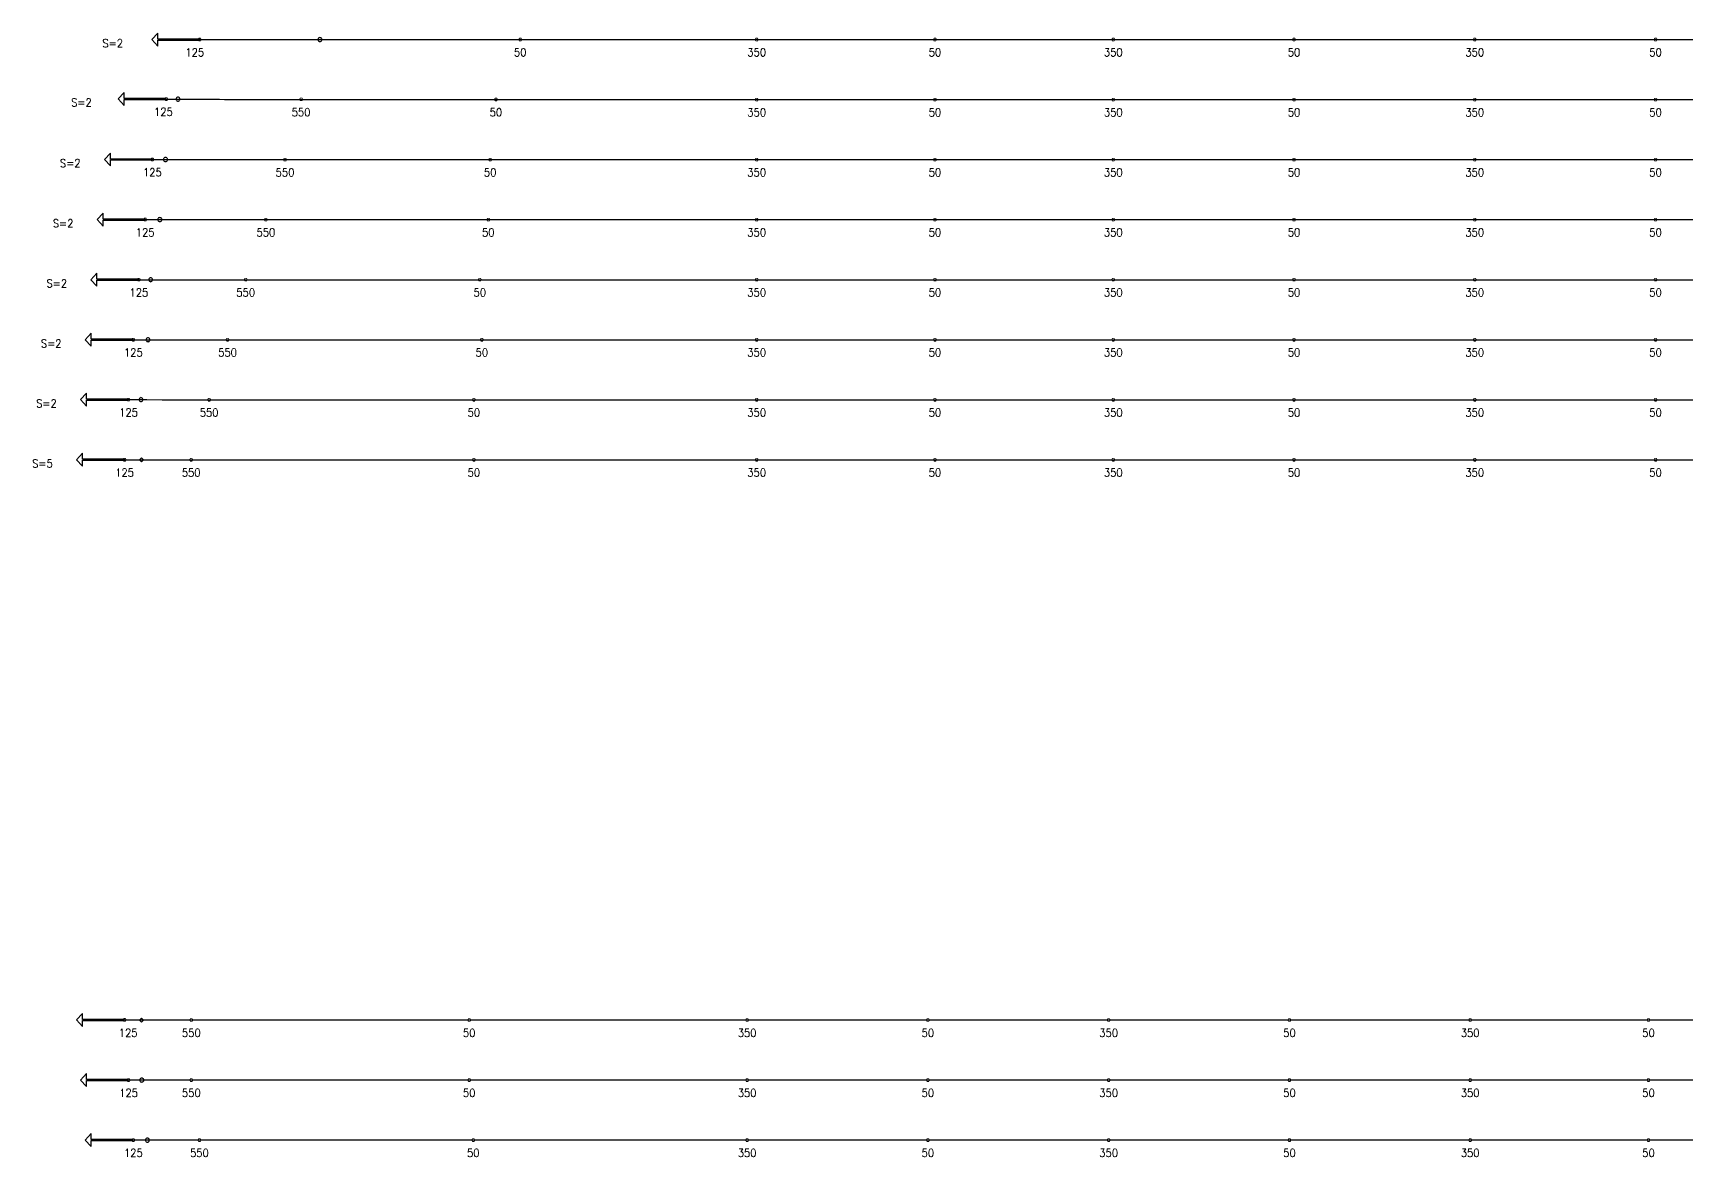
# Model space of a CAD drawing. Header units: millimetres. Extents: x -179076 to 505271, y -18667 to 119516.
# Drawn here: x 286056 to 327387, y 47580 to 75663 of the extents above; entities that cross this region are included whole.
import ezdxf

# ---------------------------------------------------------------- set-up
doc = ezdxf.new("R2010")
doc.units = ezdxf.units.MM
doc.layers.add('Current_plane_Tendon', color=7, linetype='Continuous', true_color=0xab0000)
doc.styles.get("Standard").update_dxf_attribs({"font": 'arial.ttf'})

# ---------------------------------------------------------------- blocks, each defined once
blk = doc.blocks.new('1111234')
at = {"layer": 'Current_plane_Tendon', "color": 14, "linetype": 'Continuous', "true_color": 0xab0000}
for points, elevation in [([(414916, 334316), (413866, 334316), (413866, 334466), (413716, 334304), (413866, 334142), (413866, 334292), (414916, 334292)], 64), ([(417971, 334304), (417968, 334319), (417961, 334333), (417950, 334344), (417936, 334351), (417921, 334354), (417905, 334351), (417891, 334344), (417880, 334333), (417873, 334319), (417871, 334304), (417873, 334288), (417880, 334274), (417891, 334263), (417905, 334256), (417921, 334254), (417936, 334256), (417950, 334263), (417961, 334274), (417968, 334288), (417971, 334304)], 180), ([(414081, 332829), (413031, 332834), (413032, 332984), (412881, 332823), (413030, 332660), (413031, 332810), (414081, 332805)], 62), ([(414425, 332816), (414422, 332831), (414415, 332845), (414404, 332856), (414390, 332863), (414375, 332866), (414359, 332863), (414345, 332856), (414334, 332845), (414327, 332831), (414325, 332816), (414327, 332800), (414334, 332786), (414345, 332775), (414359, 332768), (414375, 332766), (414390, 332768), (414404, 332775), (414415, 332786), (414422, 332800), (414425, 332816)], 180), ([(413733, 331319), (412683, 331319), (412683, 331469), (412533, 331307), (412683, 331145), (412683, 331295), (413733, 331295)], 59), ([(414112, 331307), (414109, 331322), (414102, 331336), (414091, 331347), (414077, 331354), (414062, 331357), (414046, 331354), (414032, 331347), (414021, 331336), (414014, 331322), (414012, 331307), (414014, 331291), (414021, 331277), (414032, 331266), (414046, 331259), (414062, 331257), (414077, 331259), (414091, 331266), (414102, 331277), (414109, 331291), (414112, 331307)], 180), ([(413554, 329818), (412504, 329818), (412504, 329968), (412354, 329806), (412504, 329644), (412504, 329794), (413554, 329794)], 58), ([(413970, 329806), (413967, 329821), (413960, 329835), (413949, 329846), (413935, 329853), (413920, 329856), (413904, 329853), (413890, 329846), (413879, 329835), (413872, 329821), (413870, 329806), (413872, 329790), (413879, 329776), (413890, 329765), (413904, 329758), (413920, 329756), (413935, 329758), (413949, 329765), (413960, 329776), (413967, 329790), (413970, 329806)], 180), ([(413396, 328316), (412346, 328316), (412346, 328466), (412196, 328304), (412346, 328142), (412346, 328292), (413396, 328292)], 59), ([(413741, 328304), (413739, 328320), (413732, 328334), (413721, 328345), (413707, 328352), (413691, 328354), (413676, 328352), (413662, 328345), (413651, 328334), (413644, 328320), (413641, 328304), (413644, 328289), (413651, 328275), (413662, 328264), (413676, 328257), (413691, 328254), (413707, 328257), (413721, 328264), (413732, 328275), (413739, 328289), (413741, 328304)], 180), ([(413257, 326816), (412207, 326816), (412207, 326966), (412057, 326804), (412207, 326642), (412207, 326792), (413257, 326792)], 58), ([(413674, 326804), (413671, 326819), (413664, 326833), (413653, 326844), (413639, 326851), (413624, 326854), (413608, 326851), (413594, 326844), (413583, 326833), (413576, 326819), (413574, 326804), (413576, 326788), (413583, 326774), (413594, 326763), (413608, 326756), (413624, 326754), (413639, 326756), (413653, 326763), (413664, 326774), (413671, 326788), (413674, 326804)], 180), ([(413138, 325318), (412088, 325318), (412088, 325468), (411938, 325306), (412088, 325144), (412088, 325294), (413138, 325294)], 57), ([(413499, 325306), (413496, 325321), (413489, 325335), (413478, 325346), (413464, 325353), (413449, 325356), (413433, 325353), (413419, 325346), (413408, 325335), (413401, 325321), (413399, 325306), (413401, 325290), (413408, 325276), (413419, 325265), (413433, 325258), (413449, 325256), (413464, 325258), (413478, 325265), (413489, 325276), (413496, 325290), (413499, 325306)], 180), ([(413038, 323815), (411988, 323815), (411988, 323965), (411838, 323803), (411988, 323641), (411988, 323791), (413038, 323791)], 180), ([(413509, 323803), (413459, 323853), (413409, 323803), (413459, 323753), (413509, 323803)], 180), ([(413038, 309819), (411988, 309819), (411988, 309969), (411838, 309807), (411988, 309645), (411988, 309795), (413038, 309795)], 180), ([(413510, 309804), (413460, 309854), (413410, 309804), (413460, 309754), (413510, 309804)], 180), ([(413138, 308315), (412088, 308315), (412088, 308465), (411938, 308303), (412088, 308141), (412088, 308291), (413138, 308291)], 57), ([(413519, 308303), (413517, 308319), (413509, 308332), (413498, 308344), (413484, 308351), (413469, 308353), (413454, 308351), (413440, 308344), (413429, 308332), (413421, 308319), (413419, 308303), (413421, 308288), (413429, 308274), (413440, 308263), (413454, 308256), (413469, 308253), (413484, 308256), (413498, 308263), (413509, 308274), (413517, 308288), (413519, 308303)], 182), ([(413257, 306816), (412207, 306816), (412207, 306966), (412057, 306804), (412207, 306642), (412207, 306792), (413257, 306792)], 58), ([(413659, 306804), (413657, 306819), (413650, 306833), (413639, 306844), (413625, 306851), (413609, 306854), (413594, 306851), (413580, 306844), (413569, 306833), (413562, 306819), (413559, 306804), (413562, 306788), (413569, 306774), (413580, 306763), (413594, 306756), (413609, 306754), (413625, 306756), (413639, 306763), (413650, 306774), (413657, 306788), (413659, 306804)], 183)]:
    blk.add_lwpolyline(points, close=True, dxfattribs=dict(at, elevation=elevation))
for points, elevation in [([(414956, 334304, 20, 20, 0), (414936, 334339, 20, 20, 0), (414896, 334339, 20, 20, 0), (414876, 334304, 20, 20, 0), (414896, 334270, 20, 20, 0), (414936, 334270, 20, 20, 0)], 64), ([(422966, 334304, 20, 20, 0), (422946, 334338, 20, 20, 0), (422906, 334338, 20, 20, 0), (422886, 334304, 20, 20, 0), (422906, 334269, 20, 20, 0), (422946, 334269, 20, 20, 0)], -20), ([(428876, 334304, 20, 20, 0), (428856, 334338, 20, 20, 0), (428816, 334338, 20, 20, 0), (428796, 334304, 20, 20, 0), (428816, 334269, 20, 20, 0), (428856, 334269, 20, 20, 0)], 130), ([(433331, 334304, 20, 20, 0), (433311, 334338, 20, 20, 0), (433271, 334338, 20, 20, 0), (433251, 334304, 20, 20, 0), (433271, 334269, 20, 20, 0), (433311, 334269, 20, 20, 0)], -20), ([(437787, 334304, 20, 20, 0), (437767, 334338, 20, 20, 0), (437727, 334338, 20, 20, 0), (437707, 334304, 20, 20, 0), (437727, 334269, 20, 20, 0), (437767, 334269, 20, 20, 0)], 130), ([(442304, 334304, 20, 20, 0), (442284, 334338, 20, 20, 0), (442244, 334338, 20, 20, 0), (442224, 334304, 20, 20, 0), (442244, 334269, 20, 20, 0), (442284, 334269, 20, 20, 0)], -20), ([(446822, 334304, 20, 20, 0), (446802, 334338, 20, 20, 0), (446762, 334338, 20, 20, 0), (446742, 334304, 20, 20, 0), (446762, 334269, 20, 20, 0), (446802, 334269, 20, 20, 0)], 130), ([(451340, 334304, 20, 20, 0), (451320, 334338, 20, 20, 0), (451280, 334338, 20, 20, 0), (451260, 334304, 20, 20, 0), (451280, 334269, 20, 20, 0), (451320, 334269, 20, 20, 0)], -20), ([(414121, 332817, 20, 20, 0), (414101, 332852, 20, 20, 0), (414061, 332852, 20, 20, 0), (414041, 332817, 20, 20, 0), (414061, 332782, 20, 20, 0), (414101, 332782, 20, 20, 0)], 62), ([(417491, 332809, 20, 20, 0), (417471, 332844, 20, 20, 0), (417431, 332844, 20, 20, 0), (417411, 332809, 20, 20, 0), (417431, 332775, 20, 20, 0), (417471, 332775, 20, 20, 0)], 130), ([(422360, 332806, 20, 20, 0), (422340, 332841, 20, 20, 0), (422300, 332841, 20, 20, 0), (422280, 332806, 20, 20, 0), (422300, 332772, 20, 20, 0), (422340, 332772, 20, 20, 0)], -20), ([(428876, 332804, 20, 20, 0), (428856, 332838, 20, 20, 0), (428816, 332838, 20, 20, 0), (428796, 332804, 20, 20, 0), (428816, 332769, 20, 20, 0), (428856, 332769, 20, 20, 0)], 130), ([(433331, 332804, 20, 20, 0), (433311, 332838, 20, 20, 0), (433271, 332838, 20, 20, 0), (433251, 332804, 20, 20, 0), (433271, 332769, 20, 20, 0), (433311, 332769, 20, 20, 0)], -20), ([(437787, 332804, 20, 20, 0), (437767, 332838, 20, 20, 0), (437727, 332838, 20, 20, 0), (437707, 332804, 20, 20, 0), (437727, 332769, 20, 20, 0), (437767, 332769, 20, 20, 0)], 130), ([(442304, 332804, 20, 20, 0), (442284, 332838, 20, 20, 0), (442244, 332838, 20, 20, 0), (442224, 332804, 20, 20, 0), (442244, 332769, 20, 20, 0), (442284, 332769, 20, 20, 0)], -20), ([(446822, 332804, 20, 20, 0), (446802, 332838, 20, 20, 0), (446762, 332838, 20, 20, 0), (446742, 332804, 20, 20, 0), (446762, 332769, 20, 20, 0), (446802, 332769, 20, 20, 0)], 130), ([(451340, 332804, 20, 20, 0), (451320, 332838, 20, 20, 0), (451280, 332838, 20, 20, 0), (451260, 332804, 20, 20, 0), (451280, 332769, 20, 20, 0), (451320, 332769, 20, 20, 0)], -20), ([(413773, 331307, 20, 20, 0), (413753, 331341, 20, 20, 0), (413713, 331341, 20, 20, 0), (413693, 331307, 20, 20, 0), (413713, 331272, 20, 20, 0), (413753, 331272, 20, 20, 0)], 59), ([(417088, 331304, 20, 20, 0), (417068, 331338, 20, 20, 0), (417028, 331338, 20, 20, 0), (417008, 331304, 20, 20, 0), (417028, 331269, 20, 20, 0), (417068, 331269, 20, 20, 0)], 130), ([(422215, 331304, 20, 20, 0), (422195, 331338, 20, 20, 0), (422155, 331338, 20, 20, 0), (422135, 331304, 20, 20, 0), (422155, 331269, 20, 20, 0), (422195, 331269, 20, 20, 0)], -20), ([(428876, 331304, 20, 20, 0), (428856, 331338, 20, 20, 0), (428816, 331338, 20, 20, 0), (428796, 331304, 20, 20, 0), (428816, 331269, 20, 20, 0), (428856, 331269, 20, 20, 0)], 130), ([(433331, 331304, 20, 20, 0), (433311, 331338, 20, 20, 0), (433271, 331338, 20, 20, 0), (433251, 331304, 20, 20, 0), (433271, 331269, 20, 20, 0), (433311, 331269, 20, 20, 0)], -20), ([(437787, 331304, 20, 20, 0), (437767, 331338, 20, 20, 0), (437727, 331338, 20, 20, 0), (437707, 331304, 20, 20, 0), (437727, 331269, 20, 20, 0), (437767, 331269, 20, 20, 0)], 130), ([(442304, 331304, 20, 20, 0), (442284, 331338, 20, 20, 0), (442244, 331338, 20, 20, 0), (442224, 331304, 20, 20, 0), (442244, 331269, 20, 20, 0), (442284, 331269, 20, 20, 0)], -20), ([(446822, 331304, 20, 20, 0), (446802, 331338, 20, 20, 0), (446762, 331338, 20, 20, 0), (446742, 331304, 20, 20, 0), (446762, 331269, 20, 20, 0), (446802, 331269, 20, 20, 0)], 130), ([(451340, 331304, 20, 20, 0), (451320, 331338, 20, 20, 0), (451280, 331338, 20, 20, 0), (451260, 331304, 20, 20, 0), (451280, 331269, 20, 20, 0), (451320, 331269, 20, 20, 0)], -20), ([(413594, 329806, 20, 20, 0), (413574, 329840, 20, 20, 0), (413534, 329840, 20, 20, 0), (413514, 329806, 20, 20, 0), (413534, 329771, 20, 20, 0), (413574, 329771, 20, 20, 0)], 58), ([(416610, 329804, 20, 20, 0), (416590, 329838, 20, 20, 0), (416550, 329838, 20, 20, 0), (416530, 329804, 20, 20, 0), (416550, 329769, 20, 20, 0), (416590, 329769, 20, 20, 0)], 130), ([(422169, 329804, 20, 20, 0), (422149, 329838, 20, 20, 0), (422109, 329838, 20, 20, 0), (422089, 329804, 20, 20, 0), (422109, 329769, 20, 20, 0), (422149, 329769, 20, 20, 0)], -20), ([(428876, 329804, 20, 20, 0), (428856, 329838, 20, 20, 0), (428816, 329838, 20, 20, 0), (428796, 329804, 20, 20, 0), (428816, 329769, 20, 20, 0), (428856, 329769, 20, 20, 0)], 130), ([(433331, 329804, 20, 20, 0), (433311, 329838, 20, 20, 0), (433271, 329838, 20, 20, 0), (433251, 329804, 20, 20, 0), (433271, 329769, 20, 20, 0), (433311, 329769, 20, 20, 0)], -20), ([(437787, 329804, 20, 20, 0), (437767, 329838, 20, 20, 0), (437727, 329838, 20, 20, 0), (437707, 329804, 20, 20, 0), (437727, 329769, 20, 20, 0), (437767, 329769, 20, 20, 0)], 130), ([(442304, 329804, 20, 20, 0), (442284, 329838, 20, 20, 0), (442244, 329838, 20, 20, 0), (442224, 329804, 20, 20, 0), (442244, 329769, 20, 20, 0), (442284, 329769, 20, 20, 0)], -20), ([(446822, 329804, 20, 20, 0), (446802, 329838, 20, 20, 0), (446762, 329838, 20, 20, 0), (446742, 329804, 20, 20, 0), (446762, 329769, 20, 20, 0), (446802, 329769, 20, 20, 0)], 130), ([(451340, 329804, 20, 20, 0), (451320, 329838, 20, 20, 0), (451280, 329838, 20, 20, 0), (451260, 329804, 20, 20, 0), (451280, 329769, 20, 20, 0), (451320, 329769, 20, 20, 0)], -20), ([(413436, 328304, 20, 20, 0), (413416, 328339, 20, 20, 0), (413376, 328339, 20, 20, 0), (413356, 328304, 20, 20, 0), (413376, 328270, 20, 20, 0), (413416, 328270, 20, 20, 0)], 59), ([(416106, 328304, 20, 20, 0), (416086, 328338, 20, 20, 0), (416046, 328338, 20, 20, 0), (416026, 328304, 20, 20, 0), (416046, 328269, 20, 20, 0), (416086, 328269, 20, 20, 0)], 130), ([(421955, 328304, 20, 20, 0), (421935, 328338, 20, 20, 0), (421895, 328338, 20, 20, 0), (421875, 328304, 20, 20, 0), (421895, 328269, 20, 20, 0), (421935, 328269, 20, 20, 0)], -20), ([(428876, 328304, 20, 20, 0), (428856, 328338, 20, 20, 0), (428816, 328338, 20, 20, 0), (428796, 328304, 20, 20, 0), (428816, 328269, 20, 20, 0), (428856, 328269, 20, 20, 0)], 130), ([(433331, 328304, 20, 20, 0), (433311, 328338, 20, 20, 0), (433271, 328338, 20, 20, 0), (433251, 328304, 20, 20, 0), (433271, 328269, 20, 20, 0), (433311, 328269, 20, 20, 0)], -20), ([(437787, 328304, 20, 20, 0), (437767, 328338, 20, 20, 0), (437727, 328338, 20, 20, 0), (437707, 328304, 20, 20, 0), (437727, 328269, 20, 20, 0), (437767, 328269, 20, 20, 0)], 130), ([(442304, 328304, 20, 20, 0), (442284, 328338, 20, 20, 0), (442244, 328338, 20, 20, 0), (442224, 328304, 20, 20, 0), (442244, 328269, 20, 20, 0), (442284, 328269, 20, 20, 0)], -20), ([(446822, 328304, 20, 20, 0), (446802, 328338, 20, 20, 0), (446762, 328338, 20, 20, 0), (446742, 328304, 20, 20, 0), (446762, 328269, 20, 20, 0), (446802, 328269, 20, 20, 0)], 130), ([(451340, 328304, 20, 20, 0), (451320, 328338, 20, 20, 0), (451280, 328338, 20, 20, 0), (451260, 328304, 20, 20, 0), (451280, 328269, 20, 20, 0), (451320, 328269, 20, 20, 0)], -20), ([(413297, 326804, 20, 20, 0), (413277, 326838, 20, 20, 0), (413237, 326838, 20, 20, 0), (413217, 326804, 20, 20, 0), (413237, 326769, 20, 20, 0), (413277, 326769, 20, 20, 0)], 58), ([(415652, 326804, 20, 20, 0), (415632, 326838, 20, 20, 0), (415592, 326838, 20, 20, 0), (415572, 326804, 20, 20, 0), (415592, 326769, 20, 20, 0), (415632, 326769, 20, 20, 0)], 130), ([(422007, 326804, 20, 20, 0), (421987, 326838, 20, 20, 0), (421947, 326838, 20, 20, 0), (421927, 326804, 20, 20, 0), (421947, 326769, 20, 20, 0), (421987, 326769, 20, 20, 0)], -20), ([(428876, 326804, 20, 20, 0), (428856, 326838, 20, 20, 0), (428816, 326838, 20, 20, 0), (428796, 326804, 20, 20, 0), (428816, 326769, 20, 20, 0), (428856, 326769, 20, 20, 0)], 130), ([(433331, 326804, 20, 20, 0), (433311, 326838, 20, 20, 0), (433271, 326838, 20, 20, 0), (433251, 326804, 20, 20, 0), (433271, 326769, 20, 20, 0), (433311, 326769, 20, 20, 0)], -20), ([(437787, 326804, 20, 20, 0), (437767, 326838, 20, 20, 0), (437727, 326838, 20, 20, 0), (437707, 326804, 20, 20, 0), (437727, 326769, 20, 20, 0), (437767, 326769, 20, 20, 0)], 130), ([(442304, 326804, 20, 20, 0), (442284, 326838, 20, 20, 0), (442244, 326838, 20, 20, 0), (442224, 326804, 20, 20, 0), (442244, 326769, 20, 20, 0), (442284, 326769, 20, 20, 0)], -20), ([(446822, 326804, 20, 20, 0), (446802, 326838, 20, 20, 0), (446762, 326838, 20, 20, 0), (446742, 326804, 20, 20, 0), (446762, 326769, 20, 20, 0), (446802, 326769, 20, 20, 0)], 130), ([(451340, 326804, 20, 20, 0), (451320, 326838, 20, 20, 0), (451280, 326838, 20, 20, 0), (451260, 326804, 20, 20, 0), (451280, 326769, 20, 20, 0), (451320, 326769, 20, 20, 0)], -20), ([(413178, 325306, 20, 20, 0), (413158, 325340, 20, 20, 0), (413118, 325340, 20, 20, 0), (413098, 325306, 20, 20, 0), (413118, 325271, 20, 20, 0), (413158, 325271, 20, 20, 0)], 57), ([(415192, 325304, 20, 20, 0), (415172, 325338, 20, 20, 0), (415132, 325338, 20, 20, 0), (415112, 325304, 20, 20, 0), (415132, 325269, 20, 20, 0), (415172, 325269, 20, 20, 0)], 130), ([(421809, 325304, 20, 20, 0), (421789, 325338, 20, 20, 0), (421749, 325338, 20, 20, 0), (421729, 325304, 20, 20, 0), (421749, 325269, 20, 20, 0), (421789, 325269, 20, 20, 0)], -20), ([(428876, 325304, 20, 20, 0), (428856, 325338, 20, 20, 0), (428816, 325338, 20, 20, 0), (428796, 325304, 20, 20, 0), (428816, 325269, 20, 20, 0), (428856, 325269, 20, 20, 0)], 130), ([(433331, 325304, 20, 20, 0), (433311, 325338, 20, 20, 0), (433271, 325338, 20, 20, 0), (433251, 325304, 20, 20, 0), (433271, 325269, 20, 20, 0), (433311, 325269, 20, 20, 0)], -20), ([(437787, 325304, 20, 20, 0), (437767, 325338, 20, 20, 0), (437727, 325338, 20, 20, 0), (437707, 325304, 20, 20, 0), (437727, 325269, 20, 20, 0), (437767, 325269, 20, 20, 0)], 130), ([(442304, 325304, 20, 20, 0), (442284, 325338, 20, 20, 0), (442244, 325338, 20, 20, 0), (442224, 325304, 20, 20, 0), (442244, 325269, 20, 20, 0), (442284, 325269, 20, 20, 0)], -20), ([(446822, 325304, 20, 20, 0), (446802, 325338, 20, 20, 0), (446762, 325338, 20, 20, 0), (446742, 325304, 20, 20, 0), (446762, 325269, 20, 20, 0), (446802, 325269, 20, 20, 0)], 130), ([(451340, 325304, 20, 20, 0), (451320, 325338, 20, 20, 0), (451280, 325338, 20, 20, 0), (451260, 325304, 20, 20, 0), (451280, 325269, 20, 20, 0), (451320, 325269, 20, 20, 0)], -20), ([(413078, 323803, 20, 20, 0), (413058, 323838, 20, 20, 0), (413018, 323838, 20, 20, 0), (412998, 323803, 20, 20, 0), (413018, 323768, 20, 20, 0), (413058, 323768, 20, 20, 0)], 180), ([(414743, 323804, 20, 20, 0), (414723, 323838, 20, 20, 0), (414683, 323838, 20, 20, 0), (414663, 323804, 20, 20, 0), (414683, 323769, 20, 20, 0), (414723, 323769, 20, 20, 0)], 130), ([(421809, 323804, 20, 20, 0), (421789, 323838, 20, 20, 0), (421749, 323838, 20, 20, 0), (421729, 323804, 20, 20, 0), (421749, 323769, 20, 20, 0), (421789, 323769, 20, 20, 0)], -170), ([(428876, 323804, 20, 20, 0), (428856, 323838, 20, 20, 0), (428816, 323838, 20, 20, 0), (428796, 323804, 20, 20, 0), (428816, 323769, 20, 20, 0), (428856, 323769, 20, 20, 0)], 130), ([(433331, 323804, 20, 20, 0), (433311, 323838, 20, 20, 0), (433271, 323838, 20, 20, 0), (433251, 323804, 20, 20, 0), (433271, 323769, 20, 20, 0), (433311, 323769, 20, 20, 0)], -170), ([(437787, 323804, 20, 20, 0), (437767, 323838, 20, 20, 0), (437727, 323838, 20, 20, 0), (437707, 323804, 20, 20, 0), (437727, 323769, 20, 20, 0), (437767, 323769, 20, 20, 0)], 130), ([(442304, 323804, 20, 20, 0), (442284, 323838, 20, 20, 0), (442244, 323838, 20, 20, 0), (442224, 323804, 20, 20, 0), (442244, 323769, 20, 20, 0), (442284, 323769, 20, 20, 0)], -170), ([(446822, 323804, 20, 20, 0), (446802, 323838, 20, 20, 0), (446762, 323838, 20, 20, 0), (446742, 323804, 20, 20, 0), (446762, 323769, 20, 20, 0), (446802, 323769, 20, 20, 0)], 130), ([(451340, 323804, 20, 20, 0), (451320, 323838, 20, 20, 0), (451280, 323838, 20, 20, 0), (451260, 323804, 20, 20, 0), (451280, 323769, 20, 20, 0), (451320, 323769, 20, 20, 0)], -170), ([(413078, 309807, 20, 20, 0), (413058, 309841, 20, 20, 0), (413018, 309841, 20, 20, 0), (412998, 309807, 20, 20, 0), (413018, 309772, 20, 20, 0), (413058, 309772, 20, 20, 0)], 180), ([(414746, 309803, 20, 20, 0), (414726, 309838, 20, 20, 0), (414686, 309838, 20, 20, 0), (414666, 309803, 20, 20, 0), (414686, 309769, 20, 20, 0), (414726, 309769, 20, 20, 0)], 130), ([(421692, 309803, 20, 20, 0), (421672, 309838, 20, 20, 0), (421632, 309838, 20, 20, 0), (421612, 309803, 20, 20, 0), (421632, 309769, 20, 20, 0), (421672, 309769, 20, 20, 0)], -170), ([(428637, 309803, 20, 20, 0), (428617, 309838, 20, 20, 0), (428577, 309838, 20, 20, 0), (428557, 309803, 20, 20, 0), (428577, 309769, 20, 20, 0), (428617, 309769, 20, 20, 0)], 130), ([(433155, 309803, 20, 20, 0), (433135, 309838, 20, 20, 0), (433095, 309838, 20, 20, 0), (433075, 309803, 20, 20, 0), (433095, 309769, 20, 20, 0), (433135, 309769, 20, 20, 0)], -170), ([(437672, 309803, 20, 20, 0), (437652, 309838, 20, 20, 0), (437612, 309838, 20, 20, 0), (437592, 309803, 20, 20, 0), (437612, 309769, 20, 20, 0), (437652, 309769, 20, 20, 0)], 130), ([(442190, 309803, 20, 20, 0), (442170, 309838, 20, 20, 0), (442130, 309838, 20, 20, 0), (442110, 309803, 20, 20, 0), (442130, 309769, 20, 20, 0), (442170, 309769, 20, 20, 0)], -170), ([(446707, 309803, 20, 20, 0), (446687, 309838, 20, 20, 0), (446647, 309838, 20, 20, 0), (446627, 309803, 20, 20, 0), (446647, 309769, 20, 20, 0), (446687, 309769, 20, 20, 0)], 130), ([(451163, 309803, 20, 20, 0), (451143, 309838, 20, 20, 0), (451103, 309838, 20, 20, 0), (451083, 309803, 20, 20, 0), (451103, 309769, 20, 20, 0), (451143, 309769, 20, 20, 0)], -170), ([(413178, 308303, 20, 20, 0), (413158, 308338, 20, 20, 0), (413118, 308338, 20, 20, 0), (413098, 308303, 20, 20, 0), (413118, 308268, 20, 20, 0), (413158, 308268, 20, 20, 0)], 57), ([(414746, 308303, 20, 20, 0), (414726, 308338, 20, 20, 0), (414686, 308338, 20, 20, 0), (414666, 308303, 20, 20, 0), (414686, 308269, 20, 20, 0), (414726, 308269, 20, 20, 0)], 130), ([(421692, 308303, 20, 20, 0), (421672, 308338, 20, 20, 0), (421632, 308338, 20, 20, 0), (421612, 308303, 20, 20, 0), (421632, 308269, 20, 20, 0), (421672, 308269, 20, 20, 0)], -20), ([(428637, 308303, 20, 20, 0), (428617, 308338, 20, 20, 0), (428577, 308338, 20, 20, 0), (428557, 308303, 20, 20, 0), (428577, 308269, 20, 20, 0), (428617, 308269, 20, 20, 0)], 130), ([(433155, 308303, 20, 20, 0), (433135, 308338, 20, 20, 0), (433095, 308338, 20, 20, 0), (433075, 308303, 20, 20, 0), (433095, 308269, 20, 20, 0), (433135, 308269, 20, 20, 0)], -20), ([(437672, 308303, 20, 20, 0), (437652, 308338, 20, 20, 0), (437612, 308338, 20, 20, 0), (437592, 308303, 20, 20, 0), (437612, 308269, 20, 20, 0), (437652, 308269, 20, 20, 0)], 130), ([(442190, 308303, 20, 20, 0), (442170, 308338, 20, 20, 0), (442130, 308338, 20, 20, 0), (442110, 308303, 20, 20, 0), (442130, 308269, 20, 20, 0), (442170, 308269, 20, 20, 0)], -20), ([(446707, 308303, 20, 20, 0), (446687, 308338, 20, 20, 0), (446647, 308338, 20, 20, 0), (446627, 308303, 20, 20, 0), (446647, 308269, 20, 20, 0), (446687, 308269, 20, 20, 0)], 130), ([(451163, 308303, 20, 20, 0), (451143, 308338, 20, 20, 0), (451103, 308338, 20, 20, 0), (451083, 308303, 20, 20, 0), (451103, 308269, 20, 20, 0), (451143, 308269, 20, 20, 0)], -20), ([(413297, 306804, 20, 20, 0), (413277, 306838, 20, 20, 0), (413237, 306838, 20, 20, 0), (413217, 306804, 20, 20, 0), (413237, 306769, 20, 20, 0), (413277, 306769, 20, 20, 0)], 58), ([(414950, 306803, 20, 20, 0), (414930, 306838, 20, 20, 0), (414890, 306838, 20, 20, 0), (414870, 306803, 20, 20, 0), (414890, 306769, 20, 20, 0), (414930, 306769, 20, 20, 0)], 130), ([(421794, 306803, 20, 20, 0), (421774, 306838, 20, 20, 0), (421734, 306838, 20, 20, 0), (421714, 306803, 20, 20, 0), (421734, 306769, 20, 20, 0), (421774, 306769, 20, 20, 0)], -20), ([(428637, 306803, 20, 20, 0), (428617, 306838, 20, 20, 0), (428577, 306838, 20, 20, 0), (428557, 306803, 20, 20, 0), (428577, 306769, 20, 20, 0), (428617, 306769, 20, 20, 0)], 130), ([(433155, 306803, 20, 20, 0), (433135, 306838, 20, 20, 0), (433095, 306838, 20, 20, 0), (433075, 306803, 20, 20, 0), (433095, 306769, 20, 20, 0), (433135, 306769, 20, 20, 0)], -20), ([(437672, 306803, 20, 20, 0), (437652, 306838, 20, 20, 0), (437612, 306838, 20, 20, 0), (437592, 306803, 20, 20, 0), (437612, 306769, 20, 20, 0), (437652, 306769, 20, 20, 0)], 130), ([(442190, 306803, 20, 20, 0), (442170, 306838, 20, 20, 0), (442130, 306838, 20, 20, 0), (442110, 306803, 20, 20, 0), (442130, 306769, 20, 20, 0), (442170, 306769, 20, 20, 0)], -20), ([(446707, 306803, 20, 20, 0), (446687, 306838, 20, 20, 0), (446647, 306838, 20, 20, 0), (446627, 306803, 20, 20, 0), (446647, 306769, 20, 20, 0), (446687, 306769, 20, 20, 0)], 130), ([(451163, 306803, 20, 20, 0), (451143, 306838, 20, 20, 0), (451103, 306838, 20, 20, 0), (451083, 306803, 20, 20, 0), (451103, 306769, 20, 20, 0), (451143, 306769, 20, 20, 0)], -20)]:
    blk.add_lwpolyline(points, format="xyseb", close=True, dxfattribs=dict(at, elevation=elevation))
for points in [[(414916, 334304, 180), (414964, 334304, 184), (415135, 334304, 195), (415305, 334304, 206), (415822, 334304, 100), (415992, 334304, 108), (416163, 334304, 115), (416333, 334304, 120), (416504, 334304, 124), (416675, 334304, 128), (416845, 334304, 129), (417016, 334304, 130)], [(417016, 334304, 130), (417754, 334304, 125), (418493, 334304, 111), (419232, 334304, 88), (419971, 334304, 55), (420709, 334304, 22), (421448, 334304, -1), (422187, 334304, -15), (422926, 334304, -20), (423664, 334304, -15), (424403, 334304, -1), (425142, 334304, 22), (425881, 334304, 55), (426619, 334304, 88), (427358, 334304, 111), (428097, 334304, 125), (428836, 334304, 130)], [(428836, 334304, 130), (429393, 334304, 125), (429950, 334304, 111), (430506, 334304, 88), (431063, 334304, 55), (431620, 334304, 22), (432177, 334304, -1), (432734, 334304, -15), (433291, 334304, -20), (433848, 334304, -15), (434405, 334304, -1), (434962, 334304, 22), (435519, 334304, 55), (436076, 334304, 88), (436633, 334304, 111), (437190, 334304, 125), (437747, 334304, 130)], [(437747, 334304, 130), (438312, 334304, 125), (438876, 334304, 111), (439441, 334304, 88), (440006, 334304, 55), (440570, 334304, 22), (441135, 334304, -1), (441700, 334304, -15), (442264, 334304, -20), (442829, 334304, -15), (443394, 334304, -1), (443959, 334304, 22), (444523, 334304, 55), (445088, 334304, 88), (445653, 334304, 111), (446217, 334304, 125), (446782, 334304, 130)], [(446782, 334304, 130), (447347, 334304, 125), (447911, 334304, 111), (448476, 334304, 88), (449041, 334304, 55), (449605, 334304, 22), (450170, 334304, -1), (450735, 334304, -15), (451300, 334304, -20), (451864, 334304, -15), (452429, 334304, -1), (452994, 334304, 22), (453558, 334304, 55), (454123, 334304, 88), (454688, 334304, 111), (455252, 334304, 125), (455817, 334304, 130)], [(414081, 332817, 180), (414143, 332817, 186), (414276, 332816, 198), (414408, 332816, 208), (414540, 332815, 218), (414672, 332814, 226), (414805, 332814, 233), (415274, 332812, 120), (415407, 332811, 124), (415539, 332810, 128), (415671, 332810, 129), (415803, 332809, 130)], [(415803, 332809, 130), (416618, 332809, 125), (417432, 332809, 111), (418247, 332808, 88), (419061, 332808, 55), (419876, 332807, 22), (420691, 332807, -1), (421505, 332807, -15), (422320, 332806, -20), (423134, 332806, -15), (423949, 332806, -1), (424763, 332805, 22), (425578, 332805, 55), (426392, 332805, 88), (427207, 332804, 111), (428021, 332804, 125), (428836, 332804, 130)], [(428836, 332804, 130), (429393, 332804, 125), (429950, 332804, 111), (430506, 332804, 88), (431063, 332804, 55), (431620, 332804, 22), (432177, 332804, -1), (432734, 332804, -15), (433291, 332804, -20), (433848, 332804, -15), (434405, 332804, -1), (434962, 332804, 22), (435519, 332804, 55), (436076, 332804, 88), (436633, 332804, 111), (437190, 332804, 125), (437747, 332804, 130)], [(437747, 332804, 130), (438312, 332804, 125), (438876, 332804, 111), (439441, 332804, 88), (440006, 332804, 55), (440570, 332804, 22), (441135, 332804, -1), (441700, 332804, -15), (442264, 332804, -20), (442829, 332804, -15), (443394, 332804, -1), (443959, 332804, 22), (444523, 332804, 55), (445088, 332804, 88), (445653, 332804, 111), (446217, 332804, 125), (446782, 332804, 130)], [(446782, 332804, 130), (447347, 332804, 125), (447911, 332804, 111), (448476, 332804, 88), (449041, 332804, 55), (449605, 332804, 22), (450170, 332804, -1), (450735, 332804, -15), (451300, 332804, -20), (451864, 332804, -15), (452429, 332804, -1), (452994, 332804, 22), (453558, 332804, 55), (454123, 332804, 88), (454688, 332804, 111), (455252, 332804, 125), (455817, 332804, 130)], [(413686, 331307, 176), (413693, 331307, 176)], [(413733, 331307, 180), (413836, 331307, 190), (413987, 331307, 203), (414137, 331307, 214), (414287, 331307, 224), (414437, 331307, 232), (414587, 331307, 239), (415065, 331304, 123), (415215, 331304, 127), (415365, 331304, 129), (415515, 331304, 130)], [(415515, 331304, 130), (416348, 331304, 125), (417180, 331304, 111), (418013, 331304, 88), (418845, 331304, 55), (419678, 331304, 22), (420510, 331304, -1), (421343, 331304, -15), (422175, 331304, -20), (423008, 331304, -15), (423840, 331304, -1), (424673, 331304, 22), (425505, 331304, 55), (426338, 331304, 88), (427171, 331304, 111), (428003, 331304, 125), (428836, 331304, 130)], [(428836, 331304, 130), (429393, 331304, 125), (429950, 331304, 111), (430506, 331304, 88), (431063, 331304, 55), (431620, 331304, 22), (432177, 331304, -1), (432734, 331304, -15), (433291, 331304, -20), (433848, 331304, -15), (434405, 331304, -1), (434962, 331304, 22), (435519, 331304, 55), (436076, 331304, 88), (436633, 331304, 111), (437190, 331304, 125), (437747, 331304, 130)], [(437747, 331304, 130), (438312, 331304, 125), (438876, 331304, 111), (439441, 331304, 88), (440006, 331304, 55), (440570, 331304, 22), (441135, 331304, -1), (441700, 331304, -15), (442264, 331304, -20), (442829, 331304, -15), (443394, 331304, -1), (443959, 331304, 22), (444523, 331304, 55), (445088, 331304, 88), (445653, 331304, 111), (446217, 331304, 125), (446782, 331304, 130)], [(446782, 331304, 130), (447347, 331304, 125), (447911, 331304, 111), (448476, 331304, 88), (449041, 331304, 55), (449605, 331304, 22), (450170, 331304, -1), (450735, 331304, -15), (451300, 331304, -20), (451864, 331304, -15), (452429, 331304, -1), (452994, 331304, 22), (453558, 331304, 55), (454123, 331304, 88), (454688, 331304, 111), (455252, 331304, 125), (455817, 331304, 130)], [(413522, 329806, 177), (413681, 329806, 191), (413840, 329806, 204), (413999, 329806, 215), (414159, 329806, 225), (414318, 329806, 233), (414786, 329804, 118), (414945, 329804, 123), (415104, 329804, 127), (415264, 329804, 129), (415423, 329804, 130)], [(415423, 329804, 130), (416261, 329804, 125), (417099, 329804, 111), (417938, 329804, 88), (418776, 329804, 55), (419614, 329804, 22), (420453, 329804, -1), (421291, 329804, -15), (422129, 329804, -20), (422968, 329804, -15), (423806, 329804, -1), (424644, 329804, 22), (425482, 329804, 55), (426321, 329804, 88), (427159, 329804, 111), (427997, 329804, 125), (428836, 329804, 130)], [(428836, 329804, 130), (429393, 329804, 125), (429950, 329804, 111), (430506, 329804, 88), (431063, 329804, 55), (431620, 329804, 22), (432177, 329804, -1), (432734, 329804, -15), (433291, 329804, -20), (433848, 329804, -15), (434405, 329804, -1), (434962, 329804, 22), (435519, 329804, 55), (436076, 329804, 88), (436633, 329804, 111), (437190, 329804, 125), (437747, 329804, 130)], [(437747, 329804, 130), (438312, 329804, 125), (438876, 329804, 111), (439441, 329804, 88), (440006, 329804, 55), (440570, 329804, 22), (441135, 329804, -1), (441700, 329804, -15), (442264, 329804, -20), (442829, 329804, -15), (443394, 329804, -1), (443959, 329804, 22), (444523, 329804, 55), (445088, 329804, 88), (445653, 329804, 111), (446217, 329804, 125), (446782, 329804, 130)], [(446782, 329804, 130), (447347, 329804, 125), (447911, 329804, 111), (448476, 329804, 88), (449041, 329804, 55), (449605, 329804, 22), (450170, 329804, -1), (450735, 329804, -15), (451300, 329804, -20), (451864, 329804, -15), (452429, 329804, -1), (452994, 329804, 22), (453558, 329804, 55), (454123, 329804, 88), (454688, 329804, 111), (455252, 329804, 125), (455817, 329804, 130)], [(413354, 328304, 176), (413477, 328304, 189), (413599, 328304, 200), (413722, 328304, 211), (413845, 328304, 220), (414258, 328304, 108), (414381, 328304, 115), (414503, 328304, 120), (414626, 328304, 124), (414749, 328304, 128), (414871, 328304, 129), (414994, 328304, 130)], [(414994, 328304, 130), (415859, 328304, 125), (416724, 328304, 111), (417589, 328304, 88), (418454, 328304, 55), (419319, 328304, 22), (420184, 328304, -1), (421050, 328304, -15), (421915, 328304, -20), (422780, 328304, -15), (423645, 328304, -1), (424510, 328304, 22), (425375, 328304, 55), (426240, 328304, 88), (427105, 328304, 111), (427970, 328304, 125), (428836, 328304, 130)], [(428836, 328304, 130), (429393, 328304, 125), (429950, 328304, 111), (430506, 328304, 88), (431063, 328304, 55), (431620, 328304, 22), (432177, 328304, -1), (432734, 328304, -15), (433291, 328304, -20), (433848, 328304, -15), (434405, 328304, -1), (434962, 328304, 22), (435519, 328304, 55), (436076, 328304, 88), (436633, 328304, 111), (437190, 328304, 125), (437747, 328304, 130)], [(437747, 328304, 130), (438312, 328304, 125), (438876, 328304, 111), (439441, 328304, 88), (440006, 328304, 55), (440570, 328304, 22), (441135, 328304, -1), (441700, 328304, -15), (442264, 328304, -20), (442829, 328304, -15), (443394, 328304, -1), (443959, 328304, 22), (444523, 328304, 55), (445088, 328304, 88), (445653, 328304, 111), (446217, 328304, 125), (446782, 328304, 130)], [(446782, 328304, 130), (447347, 328304, 125), (447911, 328304, 111), (448476, 328304, 88), (449041, 328304, 55), (449605, 328304, 22), (450170, 328304, -1), (450735, 328304, -15), (451300, 328304, -20), (451864, 328304, -15), (452429, 328304, -1), (452994, 328304, 22), (453558, 328304, 55), (454123, 328304, 88), (454688, 328304, 111), (455252, 328304, 125), (455817, 328304, 130)], [(413224, 326804, 177), (413384, 326804, 191), (413544, 326804, 204), (413704, 326804, 215), (413863, 326804, 225), (414299, 326804, 111), (414459, 326804, 118), (414619, 326804, 123), (414779, 326804, 127), (414938, 326804, 129), (415098, 326804, 130)], [(415098, 326804, 130), (415957, 326804, 125), (416815, 326804, 111), (417674, 326804, 88), (418533, 326804, 55), (419391, 326804, 22), (420250, 326804, -1), (421108, 326804, -15), (421967, 326804, -20), (422826, 326804, -15), (423684, 326804, -1), (424543, 326804, 22), (425401, 326804, 55), (426260, 326804, 88), (427118, 326804, 111), (427977, 326804, 125), (428836, 326804, 130)], [(428836, 326804, 130), (429393, 326804, 125), (429950, 326804, 111), (430506, 326804, 88), (431063, 326804, 55), (431620, 326804, 22), (432177, 326804, -1), (432734, 326804, -15), (433291, 326804, -20), (433848, 326804, -15), (434405, 326804, -1), (434962, 326804, 22), (435519, 326804, 55), (436076, 326804, 88), (436633, 326804, 111), (437190, 326804, 125), (437747, 326804, 130)], [(437747, 326804, 130), (438312, 326804, 125), (438876, 326804, 111), (439441, 326804, 88), (440006, 326804, 55), (440570, 326804, 22), (441135, 326804, -1), (441700, 326804, -15), (442264, 326804, -20), (442829, 326804, -15), (443394, 326804, -1), (443959, 326804, 22), (444523, 326804, 55), (445088, 326804, 88), (445653, 326804, 111), (446217, 326804, 125), (446782, 326804, 130)], [(446782, 326804, 130), (447347, 326804, 125), (447911, 326804, 111), (448476, 326804, 88), (449041, 326804, 55), (449605, 326804, 22), (450170, 326804, -1), (450735, 326804, -15), (451300, 326804, -20), (451864, 326804, -15), (452429, 326804, -1), (452994, 326804, 22), (453558, 326804, 55), (454123, 326804, 88), (454688, 326804, 111), (455252, 326804, 125), (455817, 326804, 130)], [(413118, 325306, 178), (413238, 325306, 191), (413359, 325306, 203), (413479, 325306, 213), (413599, 325306, 223), (413982, 325304, 108), (414102, 325304, 115), (414222, 325304, 120), (414342, 325304, 124), (414462, 325304, 128), (414583, 325304, 129), (414703, 325304, 130)], [(414703, 325304, 130), (415586, 325304, 125), (416469, 325304, 111), (417353, 325304, 88), (418236, 325304, 55), (419119, 325304, 22), (420003, 325304, -1), (420886, 325304, -15), (421769, 325304, -20), (422653, 325304, -15), (423536, 325304, -1), (424419, 325304, 22), (425302, 325304, 55), (426186, 325304, 88), (427069, 325304, 111), (427952, 325304, 125), (428836, 325304, 130)], [(428836, 325304, 130), (429393, 325304, 125), (429950, 325304, 111), (430506, 325304, 88), (431063, 325304, 55), (431620, 325304, 22), (432177, 325304, -1), (432734, 325304, -15), (433291, 325304, -20), (433848, 325304, -15), (434405, 325304, -1), (434962, 325304, 22), (435519, 325304, 55), (436076, 325304, 88), (436633, 325304, 111), (437190, 325304, 125), (437747, 325304, 130)], [(437747, 325304, 130), (438312, 325304, 125), (438876, 325304, 111), (439441, 325304, 88), (440006, 325304, 55), (440570, 325304, 22), (441135, 325304, -1), (441700, 325304, -15), (442264, 325304, -20), (442829, 325304, -15), (443394, 325304, -1), (443959, 325304, 22), (444523, 325304, 55), (445088, 325304, 88), (445653, 325304, 111), (446217, 325304, 125), (446782, 325304, 130)], [(446782, 325304, 130), (447347, 325304, 125), (447911, 325304, 111), (448476, 325304, 88), (449041, 325304, 55), (449605, 325304, 22), (450170, 325304, -1), (450735, 325304, -15), (451300, 325304, -20), (451864, 325304, -15), (452429, 325304, -1), (452994, 325304, 22), (453558, 325304, 55), (454123, 325304, 88), (454688, 325304, 111), (455252, 325304, 125), (455817, 325304, 130)], [(413038, 323803, 56), (413249, 323803, 68), (413369, 323803, 80), (413489, 323803, 90), (413862, 323804, 100), (413982, 323804, 108), (414102, 323804, 115), (414222, 323804, 120), (414342, 323804, 124), (414462, 323804, 128), (414583, 323804, 129), (414703, 323804, 130)], [(414703, 323804, 130), (415586, 323804, 121), (416469, 323804, 92), (417353, 323804, 46), (418236, 323804, -20), (419119, 323804, -86), (420003, 323804, -132), (420886, 323804, -161), (421769, 323804, -170), (422653, 323804, -161), (423536, 323804, -132), (424419, 323804, -86), (425302, 323804, -20), (426186, 323804, 46), (427069, 323804, 92), (427952, 323804, 121), (428836, 323804, 130)], [(428836, 323804, 130), (429393, 323804, 121), (429950, 323804, 92), (430506, 323804, 46), (431063, 323804, -20), (431620, 323804, -86), (432177, 323804, -132), (432734, 323804, -161), (433291, 323804, -170), (433848, 323804, -161), (434405, 323804, -132), (434962, 323804, -86), (435519, 323804, -20), (436076, 323804, 46), (436633, 323804, 92), (437190, 323804, 121), (437747, 323804, 130)], [(437747, 323804, 130), (438312, 323804, 121), (438876, 323804, 92), (439441, 323804, 46), (440006, 323804, -20), (440570, 323804, -86), (441135, 323804, -132), (441700, 323804, -161), (442264, 323804, -170), (442829, 323804, -161), (443394, 323804, -132), (443959, 323804, -86), (444523, 323804, -20), (445088, 323804, 46), (445653, 323804, 92), (446217, 323804, 121), (446782, 323804, 130)], [(446782, 323804, 130), (447347, 323804, 121), (447911, 323804, 92), (448476, 323804, 46), (449041, 323804, -20), (449605, 323804, -86), (450170, 323804, -132), (450735, 323804, -161), (451300, 323804, -170), (451864, 323804, -161), (452429, 323804, -132), (452994, 323804, -86), (453558, 323804, -20), (454123, 323804, 46), (454688, 323804, 92), (455252, 323804, 121), (455817, 323804, 130)], [(414706, 309803, 130), (414586, 309803, 129), (414465, 309803, 128), (414345, 309803, 124), (414224, 309803, 120), (414104, 309803, 115), (413984, 309803, 108), (413611, 309804, 100), (413491, 309804, 90), (413370, 309804, 80), (413250, 309804, 68), (413038, 309804, 56)], [(428597, 309803, 130), (427729, 309803, 121), (426861, 309803, 92), (425992, 309803, 46), (425124, 309803, -20), (424256, 309803, -86), (423388, 309803, -132), (422520, 309803, -161), (421652, 309803, -170), (420783, 309803, -161), (419915, 309803, -132), (419047, 309803, -86), (418179, 309803, -20), (417311, 309803, 46), (416443, 309803, 92), (415574, 309803, 121), (414706, 309803, 130)], [(437632, 309803, 130), (437067, 309803, 121), (436503, 309803, 92), (435938, 309803, 46), (435373, 309803, -20), (434809, 309803, -86), (434244, 309803, -132), (433679, 309803, -161), (433115, 309803, -170), (432550, 309803, -161), (431985, 309803, -132), (431420, 309803, -86), (430856, 309803, -20), (430291, 309803, 46), (429726, 309803, 92), (429162, 309803, 121), (428597, 309803, 130)], [(446667, 309803, 130), (446102, 309803, 121), (445538, 309803, 92), (444973, 309803, 46), (444408, 309803, -20), (443844, 309803, -86), (443279, 309803, -132), (442714, 309803, -161), (442150, 309803, -170), (441585, 309803, -161), (441020, 309803, -132), (440456, 309803, -86), (439891, 309803, -20), (439326, 309803, 46), (438761, 309803, 92), (438197, 309803, 121), (437632, 309803, 130)], [(455578, 309803, 130), (455022, 309803, 121), (454465, 309803, 92), (453908, 309803, 46), (453351, 309803, -20), (452794, 309803, -86), (452237, 309803, -132), (451680, 309803, -161), (451123, 309803, -170), (450566, 309803, -161), (450009, 309803, -132), (449452, 309803, -86), (448895, 309803, -20), (448338, 309803, 46), (447781, 309803, 92), (447224, 309803, 121), (446667, 309803, 130)], [(414706, 308303, 130), (414586, 308303, 129), (414465, 308303, 128), (414345, 308303, 124), (414224, 308303, 120), (414104, 308303, 115), (413721, 308303, 231), (413600, 308303, 223), (413480, 308303, 213), (413359, 308303, 203), (413239, 308303, 191), (413138, 308303, 180)], [(428597, 308303, 130), (427729, 308303, 125), (426861, 308303, 111), (425992, 308303, 88), (425124, 308303, 55), (424256, 308303, 22), (423388, 308303, -1), (422520, 308303, -15), (421652, 308303, -20), (420783, 308303, -15), (419915, 308303, -1), (419047, 308303, 22), (418179, 308303, 55), (417311, 308303, 88), (416443, 308303, 111), (415574, 308303, 125), (414706, 308303, 130)], [(437632, 308303, 130), (437067, 308303, 125), (436503, 308303, 111), (435938, 308303, 88), (435373, 308303, 55), (434809, 308303, 22), (434244, 308303, -1), (433679, 308303, -15), (433115, 308303, -20), (432550, 308303, -15), (431985, 308303, -1), (431420, 308303, 22), (430856, 308303, 55), (430291, 308303, 88), (429726, 308303, 111), (429162, 308303, 125), (428597, 308303, 130)], [(446667, 308303, 130), (446102, 308303, 125), (445538, 308303, 111), (444973, 308303, 88), (444408, 308303, 55), (443844, 308303, 22), (443279, 308303, -1), (442714, 308303, -15), (442150, 308303, -20), (441585, 308303, -15), (441020, 308303, -1), (440456, 308303, 22), (439891, 308303, 55), (439326, 308303, 88), (438761, 308303, 111), (438197, 308303, 125), (437632, 308303, 130)], [(455578, 308303, 130), (455022, 308303, 125), (454465, 308303, 111), (453908, 308303, 88), (453351, 308303, 55), (452794, 308303, 22), (452237, 308303, -1), (451680, 308303, -15), (451123, 308303, -20), (450566, 308303, -15), (450009, 308303, -1), (449452, 308303, 22), (448895, 308303, 55), (448338, 308303, 88), (447781, 308303, 111), (447224, 308303, 125), (446667, 308303, 130)], [(414910, 306803, 130), (414769, 306803, 129), (414628, 306803, 127), (414487, 306803, 123), (414346, 306803, 118), (414205, 306803, 111), (413788, 306804, 225), (413647, 306804, 215), (413506, 306804, 204), (413365, 306804, 191), (413257, 306804, 180)], [(428597, 306803, 130), (427742, 306803, 125), (426886, 306803, 111), (426031, 306803, 88), (425175, 306803, 55), (424320, 306803, 22), (423464, 306803, -1), (422609, 306803, -15), (421754, 306803, -20), (420898, 306803, -15), (420043, 306803, -1), (419187, 306803, 22), (418332, 306803, 55), (417476, 306803, 88), (416621, 306803, 111), (415766, 306803, 125), (414910, 306803, 130)], [(437632, 306803, 130), (437067, 306803, 125), (436503, 306803, 111), (435938, 306803, 88), (435373, 306803, 55), (434809, 306803, 22), (434244, 306803, -1), (433679, 306803, -15), (433115, 306803, -20), (432550, 306803, -15), (431985, 306803, -1), (431420, 306803, 22), (430856, 306803, 55), (430291, 306803, 88), (429726, 306803, 111), (429162, 306803, 125), (428597, 306803, 130)], [(446667, 306803, 130), (446102, 306803, 125), (445538, 306803, 111), (444973, 306803, 88), (444408, 306803, 55), (443844, 306803, 22), (443279, 306803, -1), (442714, 306803, -15), (442150, 306803, -20), (441585, 306803, -15), (441020, 306803, -1), (440456, 306803, 22), (439891, 306803, 55), (439326, 306803, 88), (438761, 306803, 111), (438197, 306803, 125), (437632, 306803, 130)], [(455578, 306803, 130), (455022, 306803, 125), (454465, 306803, 111), (453908, 306803, 88), (453351, 306803, 55), (452794, 306803, 22), (452237, 306803, -1), (451680, 306803, -15), (451123, 306803, -20), (450566, 306803, -15), (450009, 306803, -1), (449452, 306803, 22), (448895, 306803, 55), (448338, 306803, 88), (447781, 306803, 111), (447224, 306803, 125), (446667, 306803, 130)]]:
    blk.add_polyline3d(points, dxfattribs=at)
at = {"layer": 'Current_plane_Tendon', "color": 14, "linetype": 'Continuous', "true_color": 0xab0000, "char_height": 200, "attachment_point": 5}
for s, insert in [('\\FSTANDARD.shx;\xa0S=2', (412693, 334212, 296)), ('\\FSTANDARD.shx;125', (414793, 333984, 171)), ('\\FSTANDARD.shx;50', (422926, 333984, -20)), ('\\FSTANDARD.shx;350', (428836, 333984, 130)), ('\\FSTANDARD.shx;50', (433291, 333984, -20)), ('\\FSTANDARD.shx;350', (437747, 333984, 130)), ('\\FSTANDARD.shx;50', (442264, 333984, -20)), ('\\FSTANDARD.shx;350', (446782, 333984, 130)), ('\\FSTANDARD.shx;50', (451300, 333984, -20)), ('\\FSTANDARD.shx;350', (428836, 332484, 130)), ('\\FSTANDARD.shx;50', (433291, 332484, -20)), ('\\FSTANDARD.shx;350', (437747, 332484, 130)), ('\\FSTANDARD.shx;50', (442264, 332484, -20)), ('\\FSTANDARD.shx;350', (446782, 332484, 130)), ('\\FSTANDARD.shx;50', (451300, 332484, -20)), ('\\FSTANDARD.shx;\xa0S=2', (411633, 331214, 305)), ('\\FSTANDARD.shx;125', (413733, 330987, 180)), ('\\FSTANDARD.shx;550', (417048, 330984, 130)), ('\\FSTANDARD.shx;50', (422175, 330984, -20)), ('\\FSTANDARD.shx;350', (428836, 330984, 130)), ('\\FSTANDARD.shx;50', (433291, 330984, -20)), ('\\FSTANDARD.shx;350', (437747, 330984, 130)), ('\\FSTANDARD.shx;50', (442264, 330984, -20)), ('\\FSTANDARD.shx;350', (446782, 330984, 130)), ('\\FSTANDARD.shx;50', (451300, 330984, -20)), ('\\FSTANDARD.shx;\xa0S=2', (411454, 329713, 305)), ('\\FSTANDARD.shx;125', (413554, 329486, 180)), ('\\FSTANDARD.shx;550', (416570, 329484, 130)), ('\\FSTANDARD.shx;50', (422129, 329484, -20)), ('\\FSTANDARD.shx;350', (428836, 329484, 130)), ('\\FSTANDARD.shx;50', (433291, 329484, -20)), ('\\FSTANDARD.shx;350', (437747, 329484, 130)), ('\\FSTANDARD.shx;50', (442264, 329484, -20)), ('\\FSTANDARD.shx;350', (446782, 329484, 130)), ('\\FSTANDARD.shx;50', (451300, 329484, -20)), ('\\FSTANDARD.shx;\xa0S=2', (411296, 328212, 305)), ('\\FSTANDARD.shx;125', (413396, 327984, 180)), ('\\FSTANDARD.shx;550', (416066, 327984, 130)), ('\\FSTANDARD.shx;50', (421915, 327984, -20)), ('\\FSTANDARD.shx;350', (428836, 327984, 130)), ('\\FSTANDARD.shx;50', (433291, 327984, -20)), ('\\FSTANDARD.shx;350', (437747, 327984, 130)), ('\\FSTANDARD.shx;50', (442264, 327984, -20)), ('\\FSTANDARD.shx;350', (446782, 327984, 130)), ('\\FSTANDARD.shx;50', (451300, 327984, -20)), ('\\FSTANDARD.shx;\xa0S=2', (411157, 326711, 305)), ('\\FSTANDARD.shx;125', (413257, 326484, 180)), ('\\FSTANDARD.shx;550', (415612, 326484, 130)), ('\\FSTANDARD.shx;50', (421967, 326484, -20)), ('\\FSTANDARD.shx;350', (428836, 326484, 130)), ('\\FSTANDARD.shx;50', (433291, 326484, -20)), ('\\FSTANDARD.shx;350', (437747, 326484, 130)), ('\\FSTANDARD.shx;50', (442264, 326484, -20)), ('\\FSTANDARD.shx;350', (446782, 326484, 130)), ('\\FSTANDARD.shx;50', (451300, 326484, -20)), ('\\FSTANDARD.shx;\xa0S=2', (411038, 325213, 305)), ('\\FSTANDARD.shx;125', (413138, 324986, 180)), ('\\FSTANDARD.shx;550', (415152, 324984, 130)), ('\\FSTANDARD.shx;50', (421769, 324984, -20)), ('\\FSTANDARD.shx;350', (428836, 324984, 130)), ('\\FSTANDARD.shx;50', (433291, 324984, -20)), ('\\FSTANDARD.shx;350', (437747, 324984, 130)), ('\\FSTANDARD.shx;50', (442264, 324984, -20)), ('\\FSTANDARD.shx;350', (446782, 324984, 130)), ('\\FSTANDARD.shx;50', (451300, 324984, -20)), ('\\FSTANDARD.shx;\xa0S=5', (410938, 323711, 305)), ('\\FSTANDARD.shx;125', (413038, 323483, 180)), ('\\FSTANDARD.shx;550', (414703, 323484, 130)), ('\\FSTANDARD.shx;50', (421769, 323484, -170)), ('\\FSTANDARD.shx;350', (428836, 323484, 130)), ('\\FSTANDARD.shx;50', (433291, 323484, -170)), ('\\FSTANDARD.shx;350', (437747, 323484, 130)), ('\\FSTANDARD.shx;50', (442264, 323484, -170)), ('\\FSTANDARD.shx;350', (446782, 323484, 130)), ('\\FSTANDARD.shx;50', (451300, 323484, -170)), ('\\FSTANDARD.shx;125', (413129, 309484, 55)), ('\\FSTANDARD.shx;550', (414706, 309483, 130)), ('\\FSTANDARD.shx;50', (421652, 309483, -170)), ('\\FSTANDARD.shx;350', (428597, 309483, 130)), ('\\FSTANDARD.shx;50', (433115, 309483, -170)), ('\\FSTANDARD.shx;350', (437632, 309483, 130)), ('\\FSTANDARD.shx;50', (442150, 309483, -170)), ('\\FSTANDARD.shx;350', (446667, 309483, 130)), ('\\FSTANDARD.shx;50', (451123, 309483, -170)), ('\\FSTANDARD.shx;125', (413138, 307983, 180)), ('\\FSTANDARD.shx;550', (414706, 307983, 130)), ('\\FSTANDARD.shx;50', (421652, 307983, -20)), ('\\FSTANDARD.shx;350', (428597, 307983, 130)), ('\\FSTANDARD.shx;50', (433115, 307983, -20)), ('\\FSTANDARD.shx;350', (437632, 307983, 130)), ('\\FSTANDARD.shx;50', (442150, 307983, -20)), ('\\FSTANDARD.shx;350', (446667, 307983, 130)), ('\\FSTANDARD.shx;50', (451123, 307983, -20)), ('\\FSTANDARD.shx;125', (413257, 306484, 180)), ('\\FSTANDARD.shx;550', (414910, 306483, 130)), ('\\FSTANDARD.shx;50', (421754, 306483, -20)), ('\\FSTANDARD.shx;350', (428597, 306483, 130)), ('\\FSTANDARD.shx;50', (433115, 306483, -20)), ('\\FSTANDARD.shx;350', (437632, 306483, 130)), ('\\FSTANDARD.shx;50', (442150, 306483, -20)), ('\\FSTANDARD.shx;350', (446667, 306483, 130)), ('\\FSTANDARD.shx;50', (451123, 306483, -20))]:
    blk.add_mtext(s, dxfattribs=dict(at, insert=insert))
for s, insert, rotation in [('\\FSTANDARD.shx;\xa0S=2', (411911, 332734, 298), 359.7422), ('\\FSTANDARD.shx;125', (414010, 332497, 173), 359.7422), ('\\FSTANDARD.shx;550', (417450, 332489, 130), 359.976), ('\\FSTANDARD.shx;50', (422319, 332486, -20), 359.976)]:
    blk.add_mtext(s, dxfattribs=dict(at, insert=insert, rotation=rotation))

msp = doc.modelspace()

# ---------------------------------------------------------------- block references
at = {"layer": 'Current_plane_Tendon', "linetype": 'Continuous'}
msp.add_blockref('1111234', (-124696.4, -258803.5, -180), dxfattribs=at)

doc.saveas('drawing.dxf')
